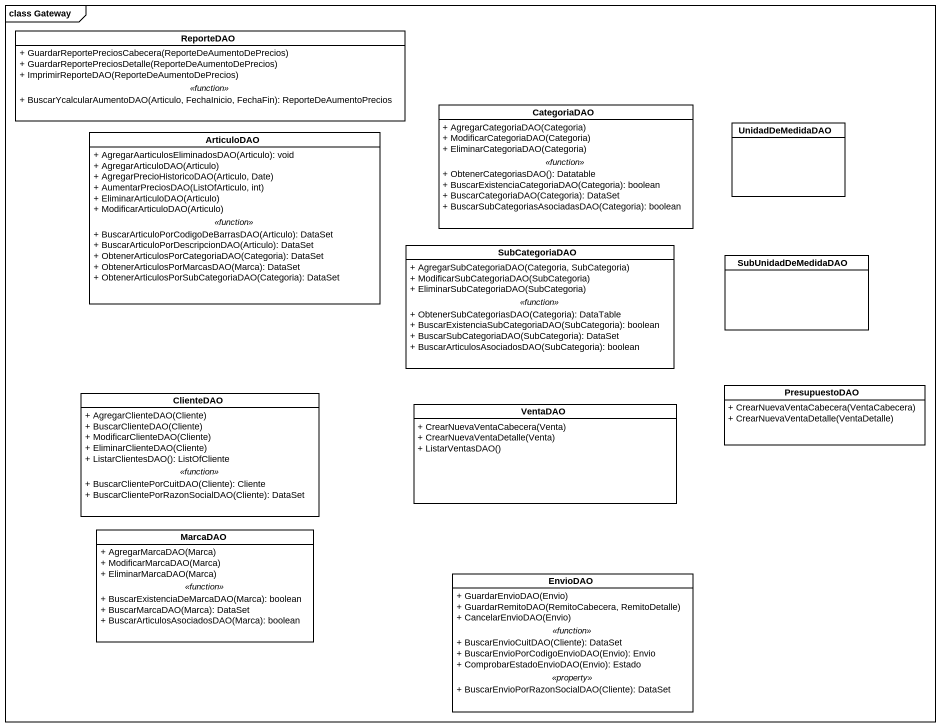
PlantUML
@startuml
mainframe class Gateway
hide circle
hide empty members
skinparam classAttributeIconSize 0
class ReporteDAO {
  + GuardarReportePreciosCabecera(ReporteDeAumentoDePrecios)
  + GuardarReportePreciosDetalle(ReporteDeAumentoDePrecios)
  + ImprimirReporteDAO(ReporteDeAumentoDePrecios)
  .. <<function>> ..
  + BuscarYcalcularAumentoDAO(Articulo, FechaInicio, FechaFin): ReporteDeAumentoPrecios
}
class ArticuloDAO {
  + AgregarAarticulosEliminadosDAO(Articulo): void
  + AgregarArticuloDAO(Articulo)
  + AgregarPrecioHistoricoDAO(Articulo, Date)
  + AumentarPreciosDAO(ListOfArticulo, int)
  + EliminarArticuloDAO(Articulo)
  + ModificarArticuloDAO(Articulo)
  .. <<function>> ..
  + BuscarArticuloPorCodigoDeBarrasDAO(Articulo): DataSet
  + BuscarArticuloPorDescripcionDAO(Articulo): DataSet
  + ObtenerArticulosPorCategoriaDAO(Categoria): DataSet
  + ObtenerArticulosPorMarcasDAO(Marca): DataSet
  + ObtenerArticulosPorSubCategoriaDAO(Categoria): DataSet
}
class CategoriaDAO {
  + AgregarCategoriaDAO(Categoria)
  + ModificarCategoriaDAO(Categoria)
  + EliminarCategoriaDAO(Categoria)
  .. <<function>> ..
  + ObtenerCategoriasDAO(): Datatable
  + BuscarExistenciaCategoriaDAO(Categoria): boolean
  + BuscarCategoriaDAO(Categoria): DataSet
  + BuscarSubCategoriasAsociadasDAO(Categoria): boolean
}
class UnidadDeMedidaDAO
class SubCategoriaDAO {
  + AgregarSubCategoriaDAO(Categoria, SubCategoria)
  + ModificarSubCategoriaDAO(SubCategoria)
  + EliminarSubCategoriaDAO(SubCategoria)
  .. <<function>> ..
  + ObtenerSubCategoriasDAO(Categoria): DataTable
  + BuscarExistenciaSubCategoriaDAO(SubCategoria): boolean
  + BuscarSubCategoriaDAO(SubCategoria): DataSet
  + BuscarArticulosAsociadosDAO(SubCategoria): boolean
}
class SubUnidadDeMedidaDAO
class ClienteDAO {
  + AgregarClienteDAO(Cliente)
  + BuscarClienteDAO(Cliente)
  + ModificarClienteDAO(Cliente)
  + EliminarClienteDAO(Cliente)
  + ListarClientesDAO(): ListOfCliente
  .. <<function>> ..
  + BuscarClientePorCuitDAO(Cliente): Cliente
  + BuscarClientePorRazonSocialDAO(Cliente): DataSet
}
class VentaDAO {
  + CrearNuevaVentaCabecera(Venta)
  + CrearNuevaVentaDetalle(Venta)
  + ListarVentasDAO()
}
class PresupuestoDAO {
  + CrearNuevaVentaCabecera(VentaCabecera)
  + CrearNuevaVentaDetalle(VentaDetalle)
}
class MarcaDAO {
  + AgregarMarcaDAO(Marca)
  + ModificarMarcaDAO(Marca)
  + EliminarMarcaDAO(Marca)
  .. <<function>> ..
  + BuscarExistenciaDeMarcaDAO(Marca): boolean
  + BuscarMarcaDAO(Marca): DataSet
  + BuscarArticulosAsociadosDAO(Marca): boolean
}
class EnvioDAO {
  + GuardarEnvioDAO(Envio)
  + GuardarRemitoDAO(RemitoCabecera, RemitoDetalle)
  + CancelarEnvioDAO(Envio)
  .. <<function>> ..
  + BuscarEnvioCuitDAO(Cliente): DataSet
  + BuscarEnvioPorCodigoEnvioDAO(Envio): Envio
  + ComprobarEstadoEnvioDAO(Envio): Estado
  .. <<property>> ..
  + BuscarEnvioPorRazonSocialDAO(Cliente): DataSet
}
@enduml
